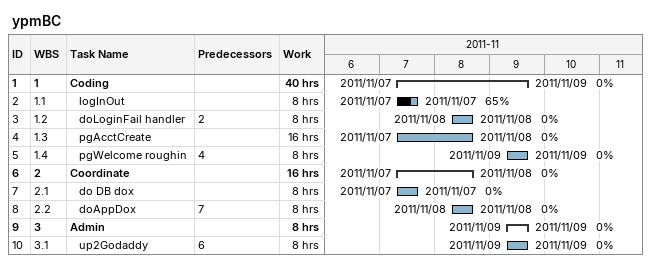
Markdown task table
ypmBC

| ID | WBS | Task | Start | Finish | Predecessors | % complete | Work (h) |
|---|---|---|---|---|---|---|---|
| 1 | 1 | **Coding** | 2011-11-07 | 2011-11-09 |  | 0 | 40 |
| 2 | 1.1 | logInOut | 2011-11-07 | 2011-11-07 |  | 65 | 8 |
| 3 | 1.2 | doLoginFail handler | 2011-11-08 | 2011-11-08 | 2 | 0 | 8 |
| 4 | 1.3 | pgAcctCreate | 2011-11-07 | 2011-11-08 |  | 0 | 16 |
| 5 | 1.4 | pgWelcome roughin | 2011-11-09 | 2011-11-09 | 4 | 0 | 8 |
| 6 | 2 | **Coordinate** | 2011-11-07 | 2011-11-08 |  | 0 | 16 |
| 7 | 2.1 | do DB dox | 2011-11-07 | 2011-11-07 |  | 0 | 8 |
| 8 | 2.2 | doAppDox | 2011-11-08 | 2011-11-08 | 7 | 0 | 8 |
| 9 | 3 | **Admin** | 2011-11-09 | 2011-11-09 |  | 0 | 8 |
| 10 | 3.1 | up2Godaddy | 2011-11-09 | 2011-11-09 | 6 | 0 | 8 |
